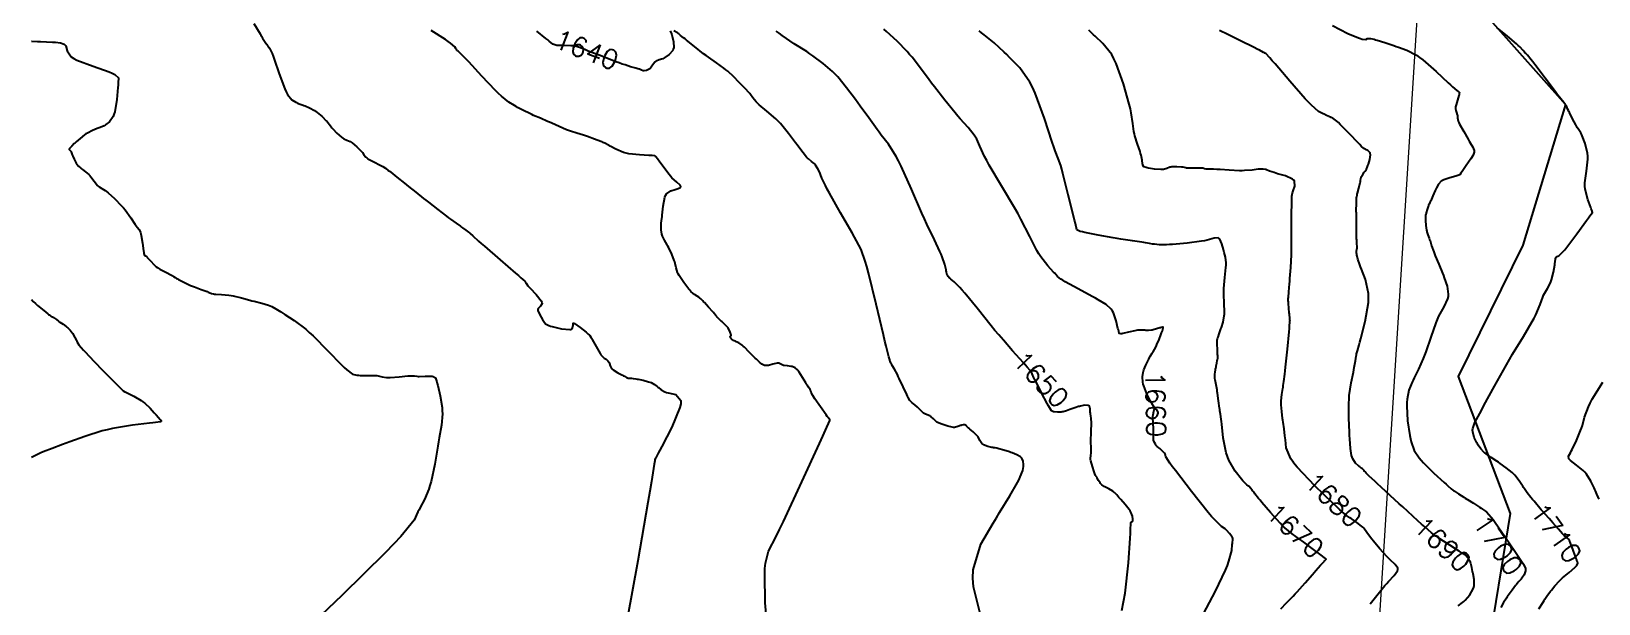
# Model space of a CAD drawing. Header units: metres. Extents: x 837477 to 838477, y 1189014 to 1191014.
# Drawn here: x 837476.5 to 837786.5, y 1189651.3 to 1189764.5 of the extents above; entities that cross this region are included whole.
import ezdxf

# ---------------------------------------------------------------- set-up
doc = ezdxf.new("R2010")
doc.units = ezdxf.units.M
doc.header["$LTSCALE"] = 0.3
doc.layers.add('COTAS 10', color=1, linetype='Continuous')
doc.layers.add('LINEA_DE_CEROS', color=61, linetype='Continuous')
doc.layers.add('Linea_Tendencia', color=51, linetype='Continuous', lineweight=20)
doc.styles.get("Standard").update_dxf_attribs({"font": 'simplex.shx'})

msp = doc.modelspace()

# ---------------------------------------------------------------- linework, layer by layer
at = {"layer": 'COTAS 10'}
for points, elevation in [([(837520.509, 1189766.038), (837521.752, 1189763.962), (837521.916, 1189763.691), (837522.015, 1189763.527), (837522.243, 1189763.153), (837522.773, 1189762.309), (837523.084, 1189761.859), (837523.174, 1189761.733), (837523.265, 1189761.607), (837523.61, 1189761.149), (837524.124, 1189760.09), (837524.323, 1189759.585), (837524.546, 1189758.989), (837525.556, 1189756.07), (837526.653, 1189753.141), (837526.93, 1189752.538), (837527.197, 1189752.026), (837528.066, 1189750.926), (837528.797, 1189750.487), (837528.977, 1189750.391), (837529.147, 1189750.305), (837529.678, 1189750.09), (837530.247, 1189749.889), (837530.44, 1189749.812), (837530.649, 1189749.727), (837531.533, 1189749.345), (837532.515, 1189748.812), (837532.786, 1189748.631), (837533.057, 1189748.436), (837534.03, 1189747.613), (837534.842, 1189746.814), (837535.01, 1189746.635), (837535.155, 1189746.473), (837535.473, 1189746.042), (837535.799, 1189745.596), (837535.948, 1189745.425), (837536.123, 1189745.234), (837536.967, 1189744.375), (837537.886, 1189743.557), (837538.107, 1189743.392), (837538.314, 1189743.254), (837538.943, 1189742.977), (837539.568, 1189742.715), (837539.772, 1189742.587), (837539.99, 1189742.434), (837540.891, 1189741.68), (837541.708, 1189740.874), (837541.873, 1189740.688), (837542.012, 1189740.518), (837542.29, 1189740.041), (837542.66, 1189739.602), (837542.856, 1189739.457), (837543.093, 1189739.302), (837544.284, 1189738.655), (837545.519, 1189738.033), (837545.783, 1189737.892), (837546.013, 1189737.766), (837546.561, 1189737.427), (837547.108, 1189737), (837547.338, 1189736.82), (837547.601, 1189736.612), (837548.835, 1189735.634), (837550.289, 1189734.477), (837550.692, 1189734.156), (837551.094, 1189733.835), (837552.548, 1189732.673), (837554.099, 1189731.445), (837554.563, 1189731.082), (837555.042, 1189730.709), (837556.895, 1189729.279), (837558.64, 1189727.95), (837559.05, 1189727.641), (837559.429, 1189727.356), (837560.533, 1189726.54), (837561.371, 1189725.937), (837561.582, 1189725.788), (837561.784, 1189725.645), (837562.435, 1189725.192), (837563.008, 1189724.771), (837563.16, 1189724.648), (837563.309, 1189724.522), (837563.824, 1189724.047), (837564.961, 1189723.019), (837565.502, 1189722.545), (837566.141, 1189721.988), (837569.265, 1189719.296), (837572.302, 1189716.685), (837572.886, 1189716.18), (837573.359, 1189715.77), (837574.137, 1189715.076), (837574.203, 1189714.966), (837574.226, 1189714.924), (837574.252, 1189714.877), (837574.364, 1189714.667), (837574.744, 1189714.179), (837574.939, 1189713.957), (837575.173, 1189713.697), (837576.341, 1189712.448), (837577.338, 1189711.185), (837577.464, 1189710.917), (837577.526, 1189710.684), (837577.207, 1189710.14), (837576.733, 1189709.684), (837576.697, 1189709.508), (837576.702, 1189709.31), (837577.065, 1189708.415), (837577.628, 1189707.517), (837577.76, 1189707.317), (837577.881, 1189707.138), (837578.231, 1189706.669), (837578.879, 1189706.318), (837579.188, 1189706.214), (837579.553, 1189706.106), (837581.341, 1189705.691), (837583.007, 1189705.521), (837583.296, 1189705.568), (837583.509, 1189705.655), (837583.656, 1189706.311), (837583.663, 1189706.816), (837583.788, 1189706.809), (837583.967, 1189706.739), (837585.06, 1189705.953), (837586.222, 1189704.984), (837586.446, 1189704.797), (837586.626, 1189704.646), (837586.923, 1189704.398), (837586.944, 1189704.38), (837586.958, 1189704.37), (837586.989, 1189704.35), (837587.197, 1189704.005), (837587.315, 1189703.794), (837587.46, 1189703.534), (837588.204, 1189702.181), (837589.004, 1189700.807), (837589.183, 1189700.534), (837589.345, 1189700.307), (837589.78, 1189699.878), (837590.091, 1189699.723), (837590.176, 1189699.669), (837590.259, 1189699.611), (837590.552, 1189699.363), (837590.791, 1189699.041), (837590.841, 1189698.937), (837590.883, 1189698.827), (837590.974, 1189698.373), (837591.233, 1189697.859), (837591.381, 1189697.711), (837591.563, 1189697.56), (837592.493, 1189696.994), (837593.452, 1189696.497), (837593.652, 1189696.391), (837593.823, 1189696.297), (837594.202, 1189696.073), (837594.408, 1189695.966), (837594.469, 1189695.947), (837594.532, 1189695.934), (837594.775, 1189695.923), (837595.052, 1189695.929), (837595.137, 1189695.926), (837595.226, 1189695.92), (837595.574, 1189695.881), (837596.102, 1189695.79), (837596.305, 1189695.751), (837596.531, 1189695.706), (837597.551, 1189695.496), (837598.605, 1189695.219), (837598.852, 1189695.133), (837599.081, 1189695.042), (837599.746, 1189694.676), (837600.277, 1189694.273), (837600.42, 1189694.159), (837600.562, 1189694.042), (837601.06, 1189693.611), (837601.809, 1189693.196), (837602.108, 1189693.091), (837602.446, 1189692.989), (837604.001, 1189692.657), (837604.98, 1189691.485), (837604.956, 1189690.854), (837604.803, 1189690.091), (837603.184, 1189686.227), (837601.205, 1189682.415), (837600.825, 1189681.684), (837600.517, 1189681.094), (837600.014, 1189680.134), (837599.989, 1189680.098), (837599.979, 1189680.084), (837599.968, 1189680.067), (837599.955, 1189680.06), (837599.95, 1189680.059), (837599.943, 1189680.058), (837599.913, 1189680.06), (837599.886, 1189680.054), (837599.882, 1189680.05), (837599.879, 1189680.043), (837599.878, 1189680.008), (837599.884, 1189679.972), (837599.885, 1189679.965), (837599.886, 1189679.959), (837599.887, 1189679.948), (837599.862, 1189679.784), (837599.847, 1189679.681), (837599.828, 1189679.554), (837599.731, 1189678.887), (837599.153, 1189675.461), (837598.832, 1189673.594), (837598.44, 1189671.329), (837596.441, 1189659.834), (837594.328, 1189648.281)], 1620), ([(837622.171, 1189645.582), (837621.679, 1189651.527), (837621.564, 1189657.123), (837621.614, 1189658.304), (837621.7, 1189659.326), (837622.308, 1189661.69), (837623.832, 1189664.602), (837624.496, 1189665.97), (837625.265, 1189667.582), (837628.916, 1189675.43), (837632.404, 1189683.028), (837633.07, 1189684.481), (837633.607, 1189685.653), (837634.464, 1189687.535), (837634.463, 1189687.583), (837634.458, 1189687.598), (837634.452, 1189687.614), (837634.416, 1189687.678), (837634.11, 1189688.11), (837633.935, 1189688.358), (837633.72, 1189688.662), (837632.616, 1189690.221), (837631.506, 1189691.835), (837631.287, 1189692.172), (837631.106, 1189692.462), (837630.774, 1189693.112), (837630.691, 1189693.411), (837630.667, 1189693.478), (837630.643, 1189693.539), (837630.552, 1189693.704), (837630.446, 1189693.846), (837630.412, 1189693.892), (837630.376, 1189693.941), (837630.23, 1189694.142), (837629.954, 1189694.568), (837629.836, 1189694.76), (837629.701, 1189694.982), (837629.062, 1189696.052), (837628.38, 1189697.123), (837628.217, 1189697.347), (837628.066, 1189697.54), (837627.611, 1189697.974), (837627.147, 1189698.168), (837626.989, 1189698.208), (837626.819, 1189698.243), (837626.098, 1189698.323), (837625.407, 1189698.408), (837625.255, 1189698.447), (837625.12, 1189698.492), (837624.775, 1189698.709), (837624.388, 1189698.86), (837624.226, 1189698.863), (837624.041, 1189698.85), (837623.175, 1189698.662), (837622.306, 1189698.443), (837622.118, 1189698.41), (837621.954, 1189698.388), (837621.553, 1189698.408), (837621.246, 1189698.57), (837621.141, 1189698.638), (837621.028, 1189698.716), (837620.547, 1189699.082), (837619.909, 1189699.65), (837619.696, 1189699.856), (837619.468, 1189700.083), (837618.514, 1189701.078), (837617.551, 1189702.045), (837617.317, 1189702.254), (837617.097, 1189702.437), (837616.419, 1189702.888), (837615.921, 1189703.122), (837615.815, 1189703.169), (837615.722, 1189703.209), (837615.497, 1189703.289), (837615.336, 1189703.363), (837615.283, 1189703.4), (837615.225, 1189703.443), (837614.988, 1189703.658), (837614.802, 1189703.897), (837614.777, 1189703.956), (837614.764, 1189704.011), (837614.814, 1189704.187), (837614.909, 1189704.318), (837614.925, 1189704.346), (837614.936, 1189704.37), (837614.939, 1189704.425), (837614.916, 1189704.456), (837614.912, 1189704.465), (837614.909, 1189704.474), (837614.903, 1189704.505), (837614.868, 1189704.63), (837614.847, 1189704.698), (837614.819, 1189704.78), (837614.677, 1189705.196), (837614.429, 1189705.698), (837614.335, 1189705.835), (837614.231, 1189705.971), (837613.765, 1189706.453), (837613.257, 1189706.911), (837613.127, 1189707.032), (837613.001, 1189707.15), (837612.582, 1189707.555), (837612.239, 1189707.909), (837612.161, 1189707.995), (837612.09, 1189708.076), (837611.894, 1189708.323), (837611.584, 1189708.703), (837611.442, 1189708.867), (837611.275, 1189709.057), (837610.467, 1189709.953), (837609.641, 1189710.848), (837609.463, 1189711.037), (837609.307, 1189711.2), (837608.925, 1189711.575), (837608.668, 1189711.787), (837608.59, 1189711.847), (837608.509, 1189711.908), (837608.192, 1189712.131), (837607.868, 1189712.346), (837607.783, 1189712.401), (837607.699, 1189712.454), (837607.413, 1189712.631), (837606.966, 1189713.065), (837606.782, 1189713.28), (837606.571, 1189713.536), (837605.588, 1189714.806), (837604.648, 1189716.19), (837604.463, 1189716.519), (837604.311, 1189716.825), (837604.037, 1189717.731), (837603.869, 1189718.606), (837603.785, 1189718.891), (837603.684, 1189719.196), (837603.181, 1189720.452), (837602.591, 1189721.709), (837602.434, 1189722.014), (837602.28, 1189722.301), (837601.75, 1189723.181), (837601.336, 1189723.961), (837601.256, 1189724.185), (837601.192, 1189724.411), (837601.082, 1189725.256), (837601.077, 1189725.982), (837601.077, 1189726.134), (837601.078, 1189726.265), (837601.09, 1189726.562), (837601.11, 1189726.721), (837601.117, 1189726.765), (837601.125, 1189726.809), (837601.158, 1189726.969), (837601.227, 1189727.517), (837601.258, 1189727.806), (837601.293, 1189728.154), (837601.464, 1189729.907), (837601.819, 1189731.678), (837601.971, 1189732.038), (837602.146, 1189732.341), (837602.971, 1189732.965), (837603.842, 1189733.204), (837604.047, 1189733.265), (837604.235, 1189733.324), (837604.783, 1189733.516), (837604.957, 1189733.797), (837604.911, 1189733.912), (837604.823, 1189734.043), (837604.162, 1189734.649), (837603.203, 1189735.526), (837602.926, 1189735.828), (837602.645, 1189736.155), (837601.59, 1189737.55), (837600.694, 1189738.828), (837600.513, 1189739.081), (837600.361, 1189739.292), (837600.056, 1189739.691), (837599.951, 1189739.791), (837599.926, 1189739.813), (837599.903, 1189739.832), (837599.833, 1189739.88), (837599.332, 1189739.925), (837599.037, 1189739.943), (837598.674, 1189739.963), (837596.8, 1189740.054), (837594.675, 1189740.29), (837594.155, 1189740.4), (837593.663, 1189740.531), (837592.133, 1189741.168), (837591.007, 1189741.81), (837590.771, 1189741.944), (837590.568, 1189742.059), (837590.106, 1189742.316), (837589.619, 1189742.532), (837589.399, 1189742.621), (837589.143, 1189742.722), (837587.912, 1189743.194), (837586.484, 1189743.706), (837586.103, 1189743.834), (837585.728, 1189743.955), (837584.428, 1189744.34), (837583.122, 1189744.753), (837582.744, 1189744.891), (837582.358, 1189745.04), (837580.907, 1189745.663), (837579.429, 1189746.333), (837579.027, 1189746.51), (837578.627, 1189746.685), (837577.209, 1189747.286), (837575.848, 1189747.874), (837575.484, 1189748.04), (837575.125, 1189748.208), (837573.877, 1189748.825), (837572.694, 1189749.457), (837572.376, 1189749.633), (837572.062, 1189749.811), (837570.965, 1189750.458), (837569.49, 1189751.65), (837568.939, 1189752.171), (837568.324, 1189752.775), (837565.588, 1189755.645), (837563.017, 1189758.425), (837562.506, 1189758.971), (837562.083, 1189759.421), (837561.284, 1189760.24), (837561.082, 1189760.407), (837561.035, 1189760.446), (837560.993, 1189760.481), (837560.875, 1189760.582), (837560.789, 1189760.661), (837560.746, 1189760.704), (837560.676, 1189760.782), (837560.578, 1189760.927), (837560.54, 1189760.992), (837560.496, 1189761.066), (837560.296, 1189761.424), (837559.431, 1189762.175), (837558.967, 1189762.498), (837558.407, 1189762.872), (837555.573, 1189764.636)], 1630), ([(837602.894, 1189764.604), (837603.105, 1189763.993), (837603.17, 1189763.769), (837603.238, 1189763.519), (837603.507, 1189762.418), (837603.558, 1189761.265), (837603.488, 1189760.984), (837603.381, 1189760.719), (837602.693, 1189759.899), (837601.825, 1189759.301), (837601.605, 1189759.175), (837601.393, 1189759.067), (837600.704, 1189758.822), (837600.115, 1189758.582), (837599.967, 1189758.477), (837599.826, 1189758.355), (837599.372, 1189757.776), (837598.942, 1189757.2), (837598.817, 1189757.079), (837598.688, 1189756.976), (837598.201, 1189756.745), (837597.737, 1189756.68), (837597.623, 1189756.681), (837597.515, 1189756.69), (837597.178, 1189756.795), (837596.933, 1189756.926), (837596.883, 1189756.952), (837596.84, 1189756.974), (837596.751, 1189757.017), (837596.465, 1189757.098), (837596.299, 1189757.144), (837596.094, 1189757.201), (837595.04, 1189757.49), (837593.973, 1189757.831), (837593.372, 1189758.022), (837592.781, 1189758.231), (837592.134, 1189758.467), (837589.329, 1189759.543), (837586.665, 1189760.593), (837586.107, 1189760.813), (837585.627, 1189761.001), (837584.54, 1189761.424), (837583.794, 1189761.593), (837583.528, 1189761.621), (837583.236, 1189761.642), (837581.969, 1189761.651), (837580.742, 1189761.673), (837580.476, 1189761.703), (837580.242, 1189761.743), (837579.663, 1189761.97), (837578.956, 1189762.541), (837578.642, 1189762.797), (837578.276, 1189763.096), (837576.525, 1189764.53)], 1640), ([(837664.669, 1189647.557), (837662.851, 1189654.671), (837662.729, 1189656.408), (837662.773, 1189658.044), (837664.308, 1189663.114), (837666.775, 1189667.263), (837667.405, 1189668.32), (837668.014, 1189669.337), (837670.022, 1189672.675), (837671.554, 1189675.313), (837671.861, 1189675.888), (837672.118, 1189676.395), (837672.625, 1189677.667), (837672.74, 1189678.459), (837672.751, 1189678.664), (837672.751, 1189678.862), (837672.676, 1189679.525), (837672.401, 1189680.094), (837672.277, 1189680.234), (837672.131, 1189680.365), (837671.431, 1189680.772), (837670.526, 1189681.126), (837670.251, 1189681.225), (837669.966, 1189681.323), (837668.848, 1189681.678), (837667.861, 1189681.963), (837667.659, 1189682.017), (837667.487, 1189682.06), (837667.12, 1189682.127), (837666.798, 1189682.17), (837666.655, 1189682.199), (837666.487, 1189682.234), (837665.685, 1189682.422), (837664.863, 1189682.748), (837664.683, 1189682.871), (837664.524, 1189683.007), (837664.123, 1189683.618), (837663.754, 1189684.305), (837663.616, 1189684.49), (837663.462, 1189684.672), (837662.773, 1189685.314), (837662.123, 1189685.836), (837661.993, 1189685.944), (837661.884, 1189686.036), (837661.67, 1189686.233), (837661.601, 1189686.319), (837661.584, 1189686.341), (837661.567, 1189686.362), (837661.513, 1189686.431), (837661.447, 1189686.496), (837661.423, 1189686.516), (837661.396, 1189686.536), (837661.277, 1189686.612), (837661.125, 1189686.672), (837661.076, 1189686.682), (837661.026, 1189686.689), (837660.822, 1189686.689), (837660.526, 1189686.624), (837660.417, 1189686.589), (837660.297, 1189686.548), (837659.766, 1189686.338), (837659.096, 1189686.195), (837658.888, 1189686.195), (837658.671, 1189686.213), (837657.804, 1189686.421), (837656.971, 1189686.709), (837656.775, 1189686.778), (837656.593, 1189686.841), (837656.061, 1189687.028), (837655.626, 1189687.249), (837655.504, 1189687.333), (837655.383, 1189687.428), (837654.943, 1189687.852), (837654.487, 1189688.272), (837654.356, 1189688.363), (837654.222, 1189688.442), (837653.72, 1189688.64), (837653.221, 1189688.841), (837653.089, 1189688.923), (837652.96, 1189689.017), (837652.519, 1189689.451), (837652.064, 1189689.944), (837651.927, 1189690.076), (837651.785, 1189690.205), (837651.23, 1189690.651), (837650.722, 1189691.047), (837650.61, 1189691.143), (837650.51, 1189691.234), (837650.251, 1189691.516), (837649.943, 1189692.078), (837649.813, 1189692.345), (837649.663, 1189692.661), (837648.957, 1189694.205), (837648.183, 1189695.876), (837647.99, 1189696.272), (837647.806, 1189696.639), (837647.218, 1189697.723), (837646.788, 1189698.447), (837646.703, 1189698.588), (837646.634, 1189698.701), (837646.511, 1189698.894), (837646.483, 1189698.932), (837646.474, 1189698.949), (837646.465, 1189698.969), (837646.426, 1189699.061), (837646.352, 1189699.297), (837646.32, 1189699.407), (837646.283, 1189699.536), (837646.108, 1189700.164), (837645.596, 1189702.217), (837645.347, 1189703.245), (837645.051, 1189704.472), (837643.593, 1189710.563), (837642.073, 1189716.709), (837641.738, 1189717.971), (837641.44, 1189719.042), (837640.672, 1189721.32), (837639.722, 1189723.067), (837639.309, 1189723.802), (837638.831, 1189724.647), (837636.563, 1189728.608), (837634.358, 1189732.501), (837633.92, 1189733.302), (837633.556, 1189733.984), (837632.863, 1189735.449), (837632.617, 1189736.153), (837632.535, 1189736.355), (837632.446, 1189736.56), (837632.075, 1189737.326), (837631.632, 1189738.027), (837631.498, 1189738.191), (837631.359, 1189738.342), (837630.816, 1189738.779), (837630.215, 1189739.249), (837630.04, 1189739.42), (837629.861, 1189739.61), (837629.181, 1189740.443), (837628.308, 1189741.614), (837628.007, 1189742.016), (837627.68, 1189742.451), (837626.286, 1189744.303), (837624.676, 1189746.241), (837624.214, 1189746.73), (837623.744, 1189747.199), (837621.987, 1189748.719), (837620.462, 1189749.962), (837620.138, 1189750.254), (837619.858, 1189750.525), (837619.201, 1189751.319), (837618.755, 1189751.984), (837618.607, 1189752.175), (837618.448, 1189752.368), (837617.788, 1189753.086), (837616.983, 1189753.9), (837616.734, 1189754.153), (837616.473, 1189754.419), (837615.436, 1189755.479), (837614.239, 1189756.597), (837613.878, 1189756.898), (837613.503, 1189757.195), (837612.041, 1189758.241), (837610.431, 1189759.356), (837609.963, 1189759.698), (837609.485, 1189760.054), (837607.677, 1189761.457), (837606.12, 1189762.708), (837605.799, 1189762.968), (837605.526, 1189763.189), (837604.941, 1189763.677), (837604.573, 1189763.964), (837604.437, 1189764.059), (837604.287, 1189764.161), (837603.621, 1189764.585)], 1640), ([(837692.223, 1189650.009), (837692.558, 1189651.714), (837692.849, 1189653.409), (837693.527, 1189659.439), (837693.835, 1189664.265), (837693.893, 1189665.202), (837693.939, 1189665.964), (837694.006, 1189667.272), (837694.036, 1189667.428), (837694.058, 1189667.465), (837694.086, 1189667.499), (837694.239, 1189667.599), (837694.365, 1189667.808), (837694.376, 1189667.911), (837694.377, 1189668.034), (837694.297, 1189668.643), (837693.985, 1189669.449), (837693.84, 1189669.696), (837693.67, 1189669.954), (837692.846, 1189670.971), (837691.988, 1189671.924), (837691.797, 1189672.141), (837691.626, 1189672.338), (837691.178, 1189672.878), (837690.744, 1189673.301), (837690.582, 1189673.424), (837690.403, 1189673.549), (837689.604, 1189674.02), (837688.835, 1189674.436), (837688.674, 1189674.526), (837688.536, 1189674.605), (837688.226, 1189674.8), (837688.033, 1189675.014), (837687.968, 1189675.104), (837687.899, 1189675.208), (837687.61, 1189675.699), (837687.344, 1189676.175), (837687.29, 1189676.269), (837687.244, 1189676.348), (837687.146, 1189676.499), (837687.097, 1189676.557), (837687.081, 1189676.577), (837687.063, 1189676.599), (837686.993, 1189676.69), (837686.85, 1189677.022), (837686.788, 1189677.196), (837686.715, 1189677.404), (837686.369, 1189678.451), (837686.067, 1189679.565), (837686.023, 1189679.816), (837685.995, 1189680.042), (837686.037, 1189680.649), (837686.144, 1189681.168), (837686.157, 1189681.338), (837686.164, 1189681.52), (837686.129, 1189682.271), (837686.077, 1189683.187), (837686.073, 1189683.473), (837686.073, 1189683.773), (837686.111, 1189684.971), (837686.163, 1189686.106), (837686.173, 1189686.365), (837686.179, 1189686.601), (837686.185, 1189687.256), (837686.159, 1189687.738), (837686.146, 1189687.864), (837686.131, 1189687.988), (837686.055, 1189688.411), (837685.982, 1189688.874), (837685.969, 1189689.023), (837685.958, 1189689.181), (837685.944, 1189689.829), (837685.777, 1189690.369), (837685.67, 1189690.461), (837685.536, 1189690.526), (837684.835, 1189690.552), (837684.012, 1189690.392), (837683.801, 1189690.34), (837683.598, 1189690.286), (837682.927, 1189690.066), (837682.296, 1189689.825), (837682.118, 1189689.759), (837681.939, 1189689.692), (837681.279, 1189689.451), (837680.596, 1189689.261), (837680.401, 1189689.228), (837680.204, 1189689.202), (837679.474, 1189689.177), (837678.837, 1189689.238), (837678.7, 1189689.266), (837678.579, 1189689.299), (837678.282, 1189689.461), (837677.868, 1189690.122), (837677.674, 1189690.471), (837677.445, 1189690.892), (837676.331, 1189693.008), (837675.227, 1189695.16), (837675.005, 1189695.603), (837674.818, 1189695.98), (837674.445, 1189696.789), (837674.33, 1189697.099), (837674.306, 1189697.161), (837674.286, 1189697.214), (837674.241, 1189697.317), (837674.206, 1189697.359), (837674.192, 1189697.372), (837674.175, 1189697.386), (837674.1, 1189697.443), (837673.504, 1189698.08), (837673.159, 1189698.459), (837672.736, 1189698.927), (837670.559, 1189701.351), (837668.781, 1189703.397), (837667.854, 1189704.461), (837667.097, 1189705.362), (837666.337, 1189706.28), (837663.566, 1189709.737), (837661.172, 1189712.713), (837660.65, 1189713.328), (837660.19, 1189713.851), (837659.036, 1189714.987), (837658.398, 1189715.476), (837658.262, 1189715.593), (837658.145, 1189715.701), (837657.87, 1189716.023), (837657.735, 1189716.269), (837657.705, 1189716.329), (837657.679, 1189716.385), (837657.615, 1189716.559), (837657.522, 1189716.928), (837657.479, 1189717.109), (837657.427, 1189717.322), (837657.175, 1189718.375), (837656.676, 1189719.9), (837656.468, 1189720.411), (837656.231, 1189720.962), (837655.123, 1189723.27), (837653.637, 1189726.362), (837653.161, 1189727.406), (837652.657, 1189728.531), (837650.603, 1189733.27), (837648.54, 1189737.839), (837648.031, 1189738.856), (837647.549, 1189739.766), (837646.028, 1189742.155), (837644.616, 1189743.978), (837644.201, 1189744.531), (837643.776, 1189745.105), (837642.155, 1189747.349), (837640.456, 1189749.716), (837639.982, 1189750.367), (837639.506, 1189751.016), (837637.772, 1189753.343), (837635.999, 1189755.488), (837635.499, 1189756.022), (837634.994, 1189756.53), (837633.135, 1189758.149), (837631.108, 1189759.627), (837630.497, 1189760.047), (837629.865, 1189760.471), (837627.402, 1189762.039), (837624.996, 1189763.641), (837624.4, 1189764.087), (837623.833, 1189764.533)], 1650), ([(837708.338, 1189649.302), (837710.7, 1189653.793), (837712.682, 1189657.983), (837713.07, 1189658.906), (837713.388, 1189659.726), (837713.953, 1189661.831), (837714.048, 1189663.018), (837714.069, 1189663.259), (837714.088, 1189663.462), (837714.137, 1189663.881), (837714.165, 1189664.037), (837714.17, 1189664.075), (837714.174, 1189664.11), (837714.182, 1189664.219), (837714.08, 1189664.425), (837714.016, 1189664.523), (837713.936, 1189664.638), (837713.518, 1189665.198), (837712.957, 1189665.818), (837712.787, 1189665.971), (837712.611, 1189666.115), (837711.922, 1189666.567), (837710.565, 1189667.878), (837709.966, 1189668.564), (837709.272, 1189669.389), (837705.961, 1189673.538), (837702.786, 1189677.663), (837702.178, 1189678.475), (837701.687, 1189679.143), (837700.892, 1189680.362), (837700.859, 1189680.618), (837700.848, 1189680.678), (837700.837, 1189680.734), (837700.792, 1189680.9), (837700.66, 1189681.094), (837700.593, 1189681.167), (837700.514, 1189681.248), (837700.121, 1189681.615), (837699.69, 1189681.996), (837699.491, 1189682.172), (837699.203, 1189682.427), (837699.069, 1189682.571), (837698.968, 1189682.678), (837698.906, 1189682.76), (837698.845, 1189682.848), (837698.632, 1189683.212), (837698.481, 1189683.667), (837698.458, 1189683.813), (837698.443, 1189683.967), (837698.459, 1189684.593), (837698.492, 1189685.384), (837698.489, 1189685.642), (837698.48, 1189685.917), (837698.402, 1189687.05), (837698.353, 1189688.165), (837698.363, 1189688.428), (837698.383, 1189688.671), (837698.537, 1189689.385), (837698.662, 1189689.895), (837698.663, 1189690.01), (837698.649, 1189690.114), (837698.478, 1189690.393), (837698.109, 1189690.89), (837697.97, 1189691.132), (837697.817, 1189691.418), (837697.131, 1189692.826), (837696.52, 1189694.372), (837696.413, 1189694.745), (837696.333, 1189695.095), (837696.269, 1189696.16), (837696.438, 1189697.068), (837696.504, 1189697.319), (837696.579, 1189697.57), (837696.92, 1189698.474), (837697.309, 1189699.308), (837697.415, 1189699.515), (837697.519, 1189699.712), (837697.887, 1189700.334), (837698.226, 1189700.863), (837698.313, 1189701.001), (837698.396, 1189701.135), (837698.659, 1189701.567), (837698.671, 1189701.587), (837698.961, 1189702.146), (837699.054, 1189702.348), (837699.152, 1189702.57), (837699.554, 1189703.539), (837699.921, 1189704.479), (837699.999, 1189704.682), (837700.066, 1189704.86), (837700.218, 1189705.296), (837700.287, 1189705.525), (837700.301, 1189705.572), (837700.312, 1189705.612), (837700.334, 1189705.697), (837700.349, 1189705.754), (837700.355, 1189705.776), (837700.364, 1189705.801), (837700.403, 1189705.914), (837700.405, 1189706.009), (837700.39, 1189706.022), (837700.369, 1189706.031), (837700.233, 1189706.014), (837699.946, 1189705.927), (837699.828, 1189705.89), (837699.694, 1189705.849), (837699.072, 1189705.653), (837698.382, 1189705.468), (837698.205, 1189705.433), (837698.034, 1189705.405), (837697.469, 1189705.361), (837696.93, 1189705.371), (837696.777, 1189705.376), (837696.621, 1189705.382), (837696.043, 1189705.414), (837695.299, 1189705.375), (837695.038, 1189705.336), (837694.754, 1189705.285), (837693.532, 1189705), (837692.414, 1189704.739), (837692.196, 1189704.703), (837692.017, 1189704.682), (837691.701, 1189704.737), (837691.573, 1189705.216), (837691.512, 1189705.462), (837691.44, 1189705.757), (837691.091, 1189707.234), (837690.528, 1189708.826), (837690.322, 1189709.193), (837690.094, 1189709.529), (837689.087, 1189710.478), (837687.542, 1189711.405), (837686.976, 1189711.727), (837686.348, 1189712.078), (837683.58, 1189713.582), (837681.023, 1189714.978), (837680.529, 1189715.261), (837680.127, 1189715.499), (837679.449, 1189715.987), (837679.119, 1189716.432), (837678.938, 1189716.644), (837678.716, 1189716.894), (837677.59, 1189718.118), (837676.196, 1189719.906), (837675.805, 1189720.512), (837675.414, 1189721.166), (837673.984, 1189723.929), (837672.253, 1189727.334), (837671.672, 1189728.393), (837671.046, 1189729.502), (837668.417, 1189733.929), (837665.983, 1189738.025), (837665.481, 1189738.927), (837665.052, 1189739.727), (837664.123, 1189741.778), (837663.493, 1189743.187), (837663.253, 1189743.583), (837662.984, 1189743.982), (837661.778, 1189745.444), (837660.227, 1189747.174), (837659.742, 1189747.741), (837659.232, 1189748.348), (837657.19, 1189750.857), (837655.115, 1189753.507), (837654.585, 1189754.202), (837654.074, 1189754.88), (837652.388, 1189757.19), (837650.727, 1189759.351), (837650.231, 1189759.934), (837649.72, 1189760.512), (837647.745, 1189762.547), (837645.685, 1189764.427), (837645.121, 1189764.906)], 1660), ([(837723.623, 1189650.341), (837724.762, 1189651.495), (837726.065, 1189652.835), (837726.456, 1189653.253), (837726.861, 1189653.691), (837728.436, 1189655.443), (837729.92, 1189657.124), (837730.267, 1189657.517), (837730.587, 1189657.878), (837731.514, 1189658.922), (837732.129, 1189659.607), (837732.252, 1189659.743), (837732.355, 1189659.855), (837732.558, 1189660.062), (837732.598, 1189660.115), (837732.6, 1189660.13), (837732.597, 1189660.144), (837732.549, 1189660.195), (837732.466, 1189660.255), (837732.441, 1189660.276), (837732.415, 1189660.298), (837732.313, 1189660.392), (837731.873, 1189660.739), (837731.635, 1189660.92), (837731.345, 1189661.137), (837729.877, 1189662.232), (837728.174, 1189663.486), (837727.736, 1189663.804), (837727.313, 1189664.11), (837725.907, 1189665.111), (837724.454, 1189666.318), (837724.001, 1189666.754), (837723.526, 1189667.234), (837721.628, 1189669.335), (837719.91, 1189671.355), (837719.549, 1189671.784), (837719.237, 1189672.157), (837718.524, 1189673.032), (837718.428, 1189673.157), (837718.152, 1189673.515), (837718.056, 1189673.64), (837717.962, 1189673.762), (837717.646, 1189674.171), (837717.351, 1189674.512), (837717.271, 1189674.59), (837717.191, 1189674.661), (837716.909, 1189674.859), (837716.389, 1189675.361), (837716.16, 1189675.623), (837715.894, 1189675.939), (837714.627, 1189677.527), (837713.348, 1189679.718), (837713.075, 1189680.414), (837712.837, 1189681.149), (837712.271, 1189684.129), (837711.982, 1189686.808), (837711.919, 1189687.354), (837711.863, 1189687.815), (837711.722, 1189688.773), (837711.606, 1189689.428), (837711.565, 1189689.699), (837711.521, 1189690.008), (837711.332, 1189691.446), (837711.132, 1189692.953), (837711.081, 1189693.306), (837711.032, 1189693.631), (837710.87, 1189694.571), (837710.741, 1189695.237), (837710.712, 1189695.388), (837710.687, 1189695.525), (837710.623, 1189695.903), (837710.59, 1189696.149), (837710.584, 1189696.203), (837710.581, 1189696.251), (837710.58, 1189696.375), (837710.601, 1189696.54), (837710.61, 1189696.614), (837710.622, 1189696.7), (837710.675, 1189697.112), (837710.731, 1189697.535), (837710.744, 1189697.628), (837710.755, 1189697.71), (837710.785, 1189697.921), (837710.827, 1189698.155), (837710.846, 1189698.252), (837710.868, 1189698.363), (837710.973, 1189698.88), (837711.078, 1189699.402), (837711.1, 1189699.516), (837711.119, 1189699.617), (837711.162, 1189699.872), (837711.165, 1189700.24), (837711.159, 1189700.413), (837711.15, 1189700.617), (837711.093, 1189701.609), (837711.041, 1189702.616), (837711.035, 1189702.829), (837711.033, 1189703.014), (837711.057, 1189703.444), (837711.147, 1189703.779), (837711.187, 1189703.904), (837711.233, 1189704.043), (837711.452, 1189704.661), (837711.727, 1189705.447), (837711.809, 1189705.693), (837711.893, 1189705.95), (837712.217, 1189706.977), (837712.457, 1189708.212), (837712.489, 1189708.6), (837712.505, 1189709.008), (837712.437, 1189710.65), (837712.36, 1189712.52), (837712.371, 1189713.072), (837712.396, 1189713.64), (837712.602, 1189715.815), (837712.795, 1189717.813), (837712.813, 1189718.269), (837712.815, 1189718.684), (837712.69, 1189719.828), (837712.448, 1189720.767), (837712.375, 1189721.051), (837712.3, 1189721.346), (837712.01, 1189722.497), (837711.587, 1189723.403), (837711.429, 1189723.543), (837711.252, 1189723.635), (837710.465, 1189723.565), (837709.093, 1189723.187), (837708.547, 1189723.084), (837707.93, 1189722.982), (837705.104, 1189722.62), (837702.252, 1189722.352), (837701.619, 1189722.31), (837701.054, 1189722.281), (837699.578, 1189722.291), (837698.655, 1189722.388), (837698.439, 1189722.413), (837698.239, 1189722.438), (837697.659, 1189722.525), (837696.862, 1189722.655), (837696.527, 1189722.709), (837696.141, 1189722.769), (837694.333, 1189723.05), (837691.986, 1189723.425), (837691.261, 1189723.546), (837690.504, 1189723.674), (837687.498, 1189724.196), (837684.898, 1189724.707), (837684.396, 1189724.828), (837683.99, 1189724.94), (837683.31, 1189725.272), (837683.013, 1189726.496), (837682.847, 1189727.171), (837682.645, 1189727.992), (837681.616, 1189732.172), (837680.538, 1189736.395), (837680.306, 1189737.244), (837680.103, 1189737.954), (837679.608, 1189739.361), (837679.004, 1189740.88), (837678.732, 1189741.661), (837678.415, 1189742.597), (837676.889, 1189747.281), (837675.031, 1189752.284), (837674.504, 1189753.422), (837673.972, 1189754.452), (837672.003, 1189757.281), (837670.004, 1189759.33), (837669.452, 1189759.869), (837668.901, 1189760.395), (837666.916, 1189762.194), (837664.987, 1189763.799), (837664.471, 1189764.204), (837663.963, 1189764.592)], 1670), ([(837741.304, 1189651.28), (837741.601, 1189651.666), (837742.874, 1189653.294), (837744.233, 1189654.949), (837744.585, 1189655.352), (837744.926, 1189655.731), (837746.067, 1189656.9), (837746.751, 1189657.852), (837746.804, 1189658.094), (837746.798, 1189658.327), (837746.282, 1189659.093), (837745.269, 1189659.994), (837744.949, 1189660.312), (837744.612, 1189660.66), (837743.253, 1189662.167), (837741.964, 1189663.703), (837741.672, 1189664.069), (837741.408, 1189664.411), (837740.687, 1189665.431), (837740.055, 1189666.255), (837739.847, 1189666.471), (837739.624, 1189666.682), (837738.7, 1189667.404), (837737.766, 1189668.033), (837737.537, 1189668.186), (837737.321, 1189668.33), (837736.648, 1189668.774), (837735.326, 1189669.906), (837734.701, 1189670.484), (837733.963, 1189671.176), (837730.365, 1189674.632), (837726.858, 1189678.338), (837726.179, 1189679.188), (837726.162, 1189679.214), (837725.626, 1189679.962), (837724.681, 1189682.121), (837724.546, 1189683.711), (837724.503, 1189684.126), (837724.458, 1189684.53), (837724.278, 1189685.898), (837724.089, 1189687.211), (837724.038, 1189687.581), (837723.989, 1189687.952), (837723.816, 1189689.316), (837723.721, 1189690.675), (837723.72, 1189691.044), (837723.73, 1189691.411), (837723.857, 1189692.708), (837724.041, 1189693.88), (837724.086, 1189694.168), (837724.13, 1189694.439), (837724.268, 1189695.284), (837724.448, 1189696.709), (837724.517, 1189697.346), (837724.595, 1189698.087), (837724.949, 1189701.641), (837725.277, 1189705.05), (837725.338, 1189705.702), (837725.387, 1189706.226), (837725.459, 1189707.061), (837725.452, 1189707.072), (837725.451, 1189707.076), (837725.451, 1189707.081), (837725.453, 1189707.102), (837725.457, 1189707.138), (837725.459, 1189707.151), (837725.46, 1189707.166), (837725.464, 1189707.233), (837725.457, 1189707.377), (837725.451, 1189707.44), (837725.444, 1189707.513), (837725.405, 1189707.861), (837725.351, 1189708.408), (837725.334, 1189708.606), (837725.317, 1189708.824), (837725.249, 1189709.78), (837725.184, 1189710.663), (837725.169, 1189710.834), (837725.155, 1189710.974), (837725.116, 1189711.216), (837725.114, 1189711.51), (837725.124, 1189711.682), (837725.138, 1189711.894), (837725.226, 1189712.99), (837725.356, 1189714.551), (837725.397, 1189715.056), (837725.44, 1189715.594), (837725.61, 1189717.801), (837725.749, 1189720.287), (837725.772, 1189721.001), (837725.787, 1189721.727), (837725.786, 1189724.438), (837725.754, 1189726.762), (837725.751, 1189727.244), (837725.749, 1189727.655), (837725.76, 1189728.553), (837725.783, 1189729.131), (837725.788, 1189729.34), (837725.792, 1189729.57), (837725.805, 1189730.579), (837725.821, 1189731.531), (837725.828, 1189731.726), (837725.836, 1189731.89), (837725.873, 1189732.236), (837725.985, 1189732.575), (837726.04, 1189732.734), (837726.105, 1189732.923), (837726.426, 1189733.842), (837726.382, 1189734.829), (837726.216, 1189735.06), (837725.985, 1189735.272), (837724.595, 1189735.885), (837723, 1189736.336), (837722.638, 1189736.445), (837722.312, 1189736.549), (837721.422, 1189736.868), (837720.828, 1189737.098), (837720.687, 1189737.144), (837720.557, 1189737.184), (837720.173, 1189737.265), (837719.648, 1189737.254), (837719.429, 1189737.235), (837719.178, 1189737.21), (837718.004, 1189737.063), (837716.467, 1189736.939), (837715.986, 1189736.928), (837715.482, 1189736.927), (837713.461, 1189737.01), (837711.659, 1189737.135), (837711.292, 1189737.161), (837710.982, 1189737.183), (837710.341, 1189737.232), (837710.05, 1189737.247), (837709.867, 1189737.247), (837709.498, 1189737.232), (837709.115, 1189737.232), (837709.012, 1189737.241), (837708.911, 1189737.253), (837708.557, 1189737.33), (837708.205, 1189737.411), (837708.105, 1189737.425), (837708.004, 1189737.436), (837707.627, 1189737.45), (837707.134, 1189737.442), (837706.96, 1189737.44), (837706.769, 1189737.438), (837705.942, 1189737.433), (837705.169, 1189737.446), (837705.013, 1189737.456), (837704.881, 1189737.468), (837704.613, 1189737.536), (837704.315, 1189737.613), (837704.164, 1189737.632), (837703.983, 1189737.65), (837703.086, 1189737.705), (837702.119, 1189737.685), (837701.894, 1189737.657), (837701.689, 1189737.618), (837701.102, 1189737.393), (837700.446, 1189737.195), (837700.197, 1189737.173), (837699.918, 1189737.166), (837698.667, 1189737.259), (837697.467, 1189737.441), (837697.22, 1189737.489), (837697.01, 1189737.537), (837696.562, 1189737.701), (837696.38, 1189737.996), (837696.339, 1189738.126), (837696.301, 1189738.277), (837696.195, 1189738.996), (837696.009, 1189740.004), (837695.921, 1189740.337), (837695.817, 1189740.694), (837695.307, 1189742.177), (837694.796, 1189743.795), (837694.69, 1189744.237), (837694.601, 1189744.676), (837694.407, 1189746.238), (837694.064, 1189748.384), (837693.881, 1189749.19), (837693.66, 1189750.089), (837692.539, 1189754.105), (837691.081, 1189758.141), (837690.646, 1189759.053), (837690.198, 1189759.877), (837688.467, 1189762.109), (837686.932, 1189763.509), (837686.607, 1189763.808), (837686.325, 1189764.068), (837685.669, 1189764.687)], 1680), ([(837758.741, 1189650.919), (837759.604, 1189651.555), (837759.849, 1189651.778), (837760.096, 1189652.022), (837761.012, 1189653.073), (837761.714, 1189654.262), (837761.827, 1189654.593), (837761.905, 1189654.924), (837761.889, 1189656.126), (837761.666, 1189657.219), (837761.612, 1189657.482), (837761.562, 1189657.728), (837761.411, 1189658.47), (837761.294, 1189659.014), (837761.266, 1189659.134), (837761.239, 1189659.241), (837761.156, 1189659.516), (837761.048, 1189659.742), (837761.006, 1189659.818), (837760.959, 1189659.9), (837760.741, 1189660.243), (837760.528, 1189660.556), (837760.483, 1189660.619), (837760.443, 1189660.671), (837760.351, 1189660.776), (837760.287, 1189660.82), (837760.265, 1189660.834), (837760.242, 1189660.85), (837760.142, 1189660.913), (837759.605, 1189661.26), (837759.305, 1189661.453), (837758.94, 1189661.689), (837757.078, 1189662.894), (837755.126, 1189664.171), (837754.705, 1189664.453), (837754.335, 1189664.703), (837753.428, 1189665.349), (837752.108, 1189666.499), (837751.477, 1189667.068), (837750.732, 1189667.745), (837747.755, 1189670.48), (837747.082, 1189671.096), (837743.495, 1189674.399), (837742.789, 1189675.045), (837742.207, 1189675.576), (837741.145, 1189676.528), (837740.898, 1189676.739), (837740.831, 1189676.803), (837740.763, 1189676.869), (837740.524, 1189677.128), (837740.316, 1189677.375), (837740.269, 1189677.434), (837740.227, 1189677.489), (837740.111, 1189677.653), (837740.009, 1189677.786), (837739.975, 1189677.821), (837739.939, 1189677.855), (837739.791, 1189677.971), (837739.64, 1189678.072), (837739.603, 1189678.097), (837739.568, 1189678.12), (837739.46, 1189678.192), (837739.247, 1189678.374), (837739.146, 1189678.467), (837739.028, 1189678.579), (837738.448, 1189679.135), (837737.864, 1189679.992), (837737.743, 1189680.293), (837737.639, 1189680.621), (837737.409, 1189682.037), (837737.291, 1189683.927), (837737.258, 1189684.555), (837737.224, 1189685.228), (837737.099, 1189688.035), (837737.093, 1189690.992), (837737.134, 1189691.758), (837737.194, 1189692.502), (837737.563, 1189695.003), (837737.989, 1189697.103), (837738.084, 1189697.594), (837738.169, 1189698.046), (837738.392, 1189699.353), (837738.552, 1189700.292), (837738.596, 1189700.512), (837738.641, 1189700.714), (837738.803, 1189701.3), (837739.137, 1189702.48), (837739.29, 1189703.057), (837739.469, 1189703.742), (837740.335, 1189707.121), (837740.977, 1189710.877), (837741.014, 1189711.8), (837740.991, 1189712.673), (837740.401, 1189715.401), (837739.571, 1189717.475), (837739.396, 1189717.934), (837739.244, 1189718.344), (837738.896, 1189719.409), (837738.737, 1189720.056), (837738.705, 1189720.202), (837738.679, 1189720.333), (837738.629, 1189720.687), (837738.628, 1189720.948), (837738.633, 1189721.021), (837738.64, 1189721.095), (837738.683, 1189721.364), (837738.72, 1189721.696), (837738.723, 1189721.81), (837738.723, 1189721.933), (837738.695, 1189722.456), (837738.657, 1189723.09), (837738.65, 1189723.283), (837738.645, 1189723.484), (837738.641, 1189724.27), (837738.64, 1189725.226), (837738.637, 1189725.534), (837738.633, 1189725.861), (837738.607, 1189727.196), (837738.583, 1189728.555), (837738.58, 1189728.897), (837738.578, 1189729.224), (837738.584, 1189730.282), (837738.602, 1189731.077), (837738.608, 1189731.238), (837738.615, 1189731.374), (837738.643, 1189731.653), (837738.668, 1189731.749), (837738.672, 1189731.769), (837738.675, 1189731.787), (837738.677, 1189731.828), (837738.736, 1189732.1), (837738.776, 1189732.264), (837738.825, 1189732.465), (837739.084, 1189733.509), (837739.34, 1189734.585), (837739.387, 1189734.806), (837739.423, 1189734.995), (837739.469, 1189735.399), (837739.514, 1189735.636), (837739.551, 1189735.719), (837739.598, 1189735.809), (837739.854, 1189736.196), (837740.161, 1189736.624), (837740.239, 1189736.74), (837740.315, 1189736.854), (837740.565, 1189737.256), (837740.81, 1189737.788), (837740.883, 1189737.984), (837740.958, 1189738.201), (837741.245, 1189739.161), (837741.374, 1189740.098), (837741.348, 1189740.301), (837741.296, 1189740.479), (837740.887, 1189740.918), (837740.404, 1189741.149), (837740.305, 1189741.197), (837740.222, 1189741.237), (837740.047, 1189741.324), (837739.566, 1189741.796), (837739.289, 1189742.078), (837738.95, 1189742.427), (837737.206, 1189744.236), (837735.4, 1189746.067), (837735.021, 1189746.429), (837734.695, 1189746.729), (837733.956, 1189747.289), (837733.615, 1189747.423), (837733.539, 1189747.455), (837733.473, 1189747.483), (837733.302, 1189747.563), (837733.134, 1189747.647), (837733.07, 1189747.677), (837732.997, 1189747.71), (837732.67, 1189747.855), (837732.199, 1189748.079), (837732.036, 1189748.162), (837731.858, 1189748.254), (837731.099, 1189748.662), (837729.712, 1189749.861), (837729.139, 1189750.452), (837728.483, 1189751.155), (837725.433, 1189754.629), (837722.519, 1189758.026), (837721.949, 1189758.68), (837721.482, 1189759.21), (837720.653, 1189760.09), (837720.491, 1189760.169), (837720.445, 1189760.194), (837720.399, 1189760.22), (837720.226, 1189760.326), (837719.399, 1189760.754), (837718.94, 1189760.983), (837718.382, 1189761.26), (837715.536, 1189762.662), (837712.634, 1189764.087), (837712.04, 1189764.379), (837711.538, 1189764.626)], 1690), ([(837733.847, 1189765.631), (837736.909, 1189764.055), (837738.978, 1189763.2), (837739.399, 1189763.054), (837739.753, 1189762.948), (837740.485, 1189762.893), (837740.81, 1189763.045), (837740.909, 1189763.069), (837741.012, 1189763.084), (837741.414, 1189763.075), (837742.105, 1189762.91), (837742.389, 1189762.829), (837742.714, 1189762.731), (837744.222, 1189762.248), (837745.971, 1189761.662), (837746.447, 1189761.5), (837746.92, 1189761.337), (837748.6, 1189760.75), (837750.492, 1189759.748), (837751.099, 1189759.324), (837751.741, 1189758.836), (837754.359, 1189756.546), (837756.72, 1189754.326), (837757.2, 1189753.884), (837757.606, 1189753.516), (837758.444, 1189752.806), (837758.734, 1189752.609), (837758.794, 1189752.563), (837758.846, 1189752.522), (837758.958, 1189752.406), (837758.933, 1189752.113), (837758.897, 1189751.961), (837758.85, 1189751.778), (837758.577, 1189750.859), (837758.299, 1189749.928), (837758.248, 1189749.737), (837758.209, 1189749.576), (837758.164, 1189749.235), (837758.223, 1189749.02), (837758.249, 1189748.938), (837758.279, 1189748.845), (837758.424, 1189748.427), (837758.553, 1189747.969), (837758.574, 1189747.851), (837758.587, 1189747.737), (837758.579, 1189747.355), (837758.737, 1189746.728), (837758.856, 1189746.458), (837759.006, 1189746.147), (837759.818, 1189744.675), (837760.719, 1189743.141), (837760.926, 1189742.791), (837761.114, 1189742.472), (837761.64, 1189741.588), (837761.895, 1189740.933), (837761.912, 1189740.759), (837761.907, 1189740.587), (837761.696, 1189739.993), (837761.245, 1189739.3), (837761.089, 1189739.066), (837760.919, 1189738.814), (837760.19, 1189737.755), (837759.513, 1189736.789), (837759.26, 1189736.437), (837759.023, 1189736.13), (837758.669, 1189735.98), (837758.479, 1189735.92), (837758.25, 1189735.851), (837757.09, 1189735.533), (837755.88, 1189735.111), (837755.618, 1189734.977), (837755.388, 1189734.835), (837754.822, 1189734.261), (837754.435, 1189733.527), (837754.318, 1189733.284), (837754.197, 1189733.025), (837753.722, 1189731.949), (837753.302, 1189730.978), (837753.215, 1189730.787), (837753.14, 1189730.628), (837752.977, 1189730.331), (837752.868, 1189730.116), (837752.828, 1189730.009), (837752.784, 1189729.881), (837752.589, 1189729.245), (837752.405, 1189728.606), (837752.368, 1189728.476), (837752.336, 1189728.366), (837752.27, 1189728.135), (837752.248, 1189728.046), (837752.243, 1189728.025), (837752.24, 1189728.006), (837752.234, 1189727.949), (837752.234, 1189727.875), (837752.235, 1189727.845), (837752.235, 1189727.811), (837752.238, 1189727.652), (837752.247, 1189727.411), (837752.251, 1189727.324), (837752.256, 1189727.229), (837752.279, 1189726.816), (837752.312, 1189726.349), (837752.322, 1189726.221), (837752.333, 1189726.093), (837752.378, 1189725.633), (837752.464, 1189725.146), (837752.501, 1189725.001), (837752.544, 1189724.852), (837752.743, 1189724.275), (837752.999, 1189723.574), (837753.076, 1189723.346), (837753.157, 1189723.104), (837753.474, 1189722.106), (837753.896, 1189720.876), (837754.042, 1189720.487), (837754.202, 1189720.077), (837754.887, 1189718.424), (837755.61, 1189716.672), (837755.793, 1189716.2), (837755.97, 1189715.734), (837756.546, 1189714.099), (837756.767, 1189712.505), (837756.719, 1189712.066), (837756.624, 1189711.627), (837755.887, 1189710.046), (837754.853, 1189708.163), (837754.571, 1189707.532), (837754.29, 1189706.855), (837753.29, 1189704.017), (837752.315, 1189701.137), (837752.05, 1189700.433), (837751.787, 1189699.771), (837750.855, 1189697.716), (837750.009, 1189695.993), (837749.8, 1189695.538), (837749.602, 1189695.094), (837748.981, 1189693.572), (837748.608, 1189691.751), (837748.567, 1189691.119), (837748.554, 1189690.431), (837748.731, 1189687.481), (837749.141, 1189684.568), (837749.274, 1189683.902), (837749.416, 1189683.298), (837750, 1189681.626), (837750.991, 1189680.162), (837751.389, 1189679.69), (837751.841, 1189679.188), (837753.923, 1189677.134), (837755.925, 1189675.294), (837756.327, 1189674.928), (837756.663, 1189674.623), (837757.326, 1189674.039), (837757.695, 1189673.776), (837757.845, 1189673.674), (837758.017, 1189673.559), (837758.811, 1189673.04), (837759.826, 1189672.387), (837760.137, 1189672.189), (837760.461, 1189671.983), (837760.537, 1189671.935), (837761.737, 1189671.175), (837762.957, 1189670.396), (837763.245, 1189670.208), (837763.513, 1189670.031), (837764.299, 1189669.494), (837765.256, 1189668.466), (837765.632, 1189667.981), (837766.054, 1189667.408), (837767.979, 1189664.612), (837769.898, 1189661.729), (837770.318, 1189661.1), (837770.689, 1189660.546), (837771.626, 1189659.156), (837772.025, 1189658.275), (837772.058, 1189658.041), (837772.056, 1189657.81), (837771.765, 1189657.013), (837771.298, 1189656.348), (837771.185, 1189656.2), (837771.079, 1189656.069), (837770.752, 1189655.727), (837770.37, 1189655.318), (837770.229, 1189655.144), (837770.072, 1189654.943), (837769.378, 1189653.999), (837768.634, 1189652.943), (837768.446, 1189652.671), (837768.266, 1189652.408), (837767.679, 1189651.536), (837767.192, 1189650.588)], 1700), ([(837774.672, 1189650.286), (837775.51, 1189651.651), (837775.704, 1189651.959), (837775.882, 1189652.238), (837776.39, 1189652.991), (837776.86, 1189653.619), (837777.015, 1189653.819), (837777.18, 1189654.03), (837777.865, 1189654.885), (837778.754, 1189655.853), (837779.047, 1189656.135), (837779.361, 1189656.423), (837780.667, 1189657.516), (837781.807, 1189658.488), (837782.016, 1189658.701), (837782.179, 1189658.888), (837782.386, 1189659.359), (837782.304, 1189659.627), (837782.285, 1189659.687), (837782.268, 1189659.74), (837782.222, 1189659.881), (837782.193, 1189659.963), (837782.187, 1189659.98), (837782.181, 1189659.994), (837782.169, 1189660.025), (837782.066, 1189660.295), (837782.005, 1189660.461), (837781.928, 1189660.666), (837781.531, 1189661.734), (837781.107, 1189662.857), (837781.014, 1189663.097), (837780.931, 1189663.306), (837780.718, 1189663.802), (837780.543, 1189664.078), (837780.483, 1189664.148), (837780.419, 1189664.215), (837780.146, 1189664.433), (837779.715, 1189664.807), (837779.55, 1189664.972), (837779.366, 1189665.163), (837778.537, 1189666.077), (837777.439, 1189667.324), (837777.085, 1189667.727), (837776.709, 1189668.153), (837775.17, 1189669.9), (837773.721, 1189671.576), (837773.402, 1189671.958), (837773.119, 1189672.304), (837772.391, 1189673.261), (837771.845, 1189674.066), (837771.675, 1189674.318), (837771.498, 1189674.581), (837771.34, 1189674.818), (837770.794, 1189675.637), (837769.944, 1189676.723), (837769.675, 1189677.007), (837769.392, 1189677.282), (837768.246, 1189678.213), (837767.03, 1189679.059), (837766.702, 1189679.281), (837766.377, 1189679.498), (837765.236, 1189680.237), (837764.244, 1189680.927), (837764.013, 1189681.113), (837763.801, 1189681.297), (837763.197, 1189681.943), (837762.706, 1189682.672), (837762.566, 1189682.908), (837762.424, 1189683.16), (837761.899, 1189684.193), (837761.59, 1189685.331), (837761.584, 1189685.648), (837761.613, 1189685.967), (837762.008, 1189687.126), (837762.983, 1189688.936), (837763.377, 1189689.666), (837763.826, 1189690.494), (837765.899, 1189694.307), (837768.252, 1189698.53), (837768.877, 1189699.616), (837769.491, 1189700.665), (837771.616, 1189704.155), (837773.37, 1189707.099), (837773.751, 1189707.805), (837774.086, 1189708.464), (837774.916, 1189710.448), (837775.466, 1189711.958), (837775.623, 1189712.318), (837775.783, 1189712.652), (837776.382, 1189713.65), (837776.937, 1189714.653), (837777.069, 1189714.991), (837777.192, 1189715.354), (837777.56, 1189716.885), (837777.815, 1189718.324), (837777.867, 1189718.631), (837777.911, 1189718.897), (837778.004, 1189719.524), (837778.124, 1189719.839), (837778.186, 1189719.909), (837778.26, 1189719.972), (837778.629, 1189720.133), (837779.453, 1189720.864), (837779.814, 1189721.285), (837780.232, 1189721.801), (837782.221, 1189724.455), (837784.128, 1189727.097), (837784.493, 1189727.605), (837784.789, 1189728.016), (837785.272, 1189728.694), (837785.144, 1189729.113), (837785.055, 1189729.361), (837784.943, 1189729.666), (837784.343, 1189731.244), (837783.844, 1189733.294), (837783.796, 1189733.896), (837783.786, 1189734.513), (837784.074, 1189736.868), (837784.37, 1189739.198), (837784.364, 1189739.8), (837784.321, 1189740.383), (837783.852, 1189742.331), (837783.225, 1189743.851), (837783.083, 1189744.164), (837782.954, 1189744.43), (837782.605, 1189745.002), (837782.251, 1189745.503), (837782.12, 1189745.725), (837781.976, 1189745.982), (837781.334, 1189747.212), (837780.736, 1189748.406), (837780.619, 1189748.642), (837780.524, 1189748.836), (837780.353, 1189749.191), (837780.313, 1189749.295), (837780.3, 1189749.33), (837780.287, 1189749.368), (837780.23, 1189749.527), (837780.094, 1189749.772), (837780.03, 1189749.864), (837779.955, 1189749.966), (837779.589, 1189750.423), (837778.762, 1189751.479), (837778.395, 1189751.959), (837777.969, 1189752.521), (837775.933, 1189755.23), (837773.918, 1189757.896), (837773.506, 1189758.43), (837773.156, 1189758.877), (837772.417, 1189759.754), (837772.09, 1189760.081), (837772.001, 1189760.181), (837771.912, 1189760.284), (837771.596, 1189760.688), (837770.927, 1189761.385), (837770.616, 1189761.673), (837770.251, 1189762.002), (837768.48, 1189763.533), (837766.419, 1189765.17)], 1710), ([(837476.514, 1189762.553), (837476.568, 1189762.56), (837477.699, 1189762.484), (837478.018, 1189762.466), (837478.339, 1189762.449), (837479.521, 1189762.398), (837480.668, 1189762.346), (837480.968, 1189762.328), (837481.26, 1189762.308), (837482.25, 1189762.227), (837483.025, 1189761.928), (837483.181, 1189761.772), (837483.311, 1189761.584), (837483.572, 1189760.641), (837484.421, 1189759.47), (837484.922, 1189759.138), (837485.539, 1189758.804), (837488.729, 1189757.569), (837491.901, 1189756.455), (837492.507, 1189756.196), (837492.994, 1189755.958), (837493.767, 1189755.278), (837493.711, 1189754.29), (837493.675, 1189753.859), (837493.63, 1189753.359), (837493.394, 1189750.981), (837493, 1189748.585), (837492.856, 1189748.073), (837492.696, 1189747.627), (837491.993, 1189746.565), (837491.267, 1189746.034), (837491.093, 1189745.923), (837490.931, 1189745.827), (837490.442, 1189745.612), (837489.908, 1189745.434), (837489.717, 1189745.361), (837489.507, 1189745.278), (837488.594, 1189744.896), (837487.588, 1189744.381), (837487.32, 1189744.215), (837487.056, 1189744.039), (837486.141, 1189743.319), (837485.349, 1189742.608), (837485.163, 1189742.439), (837484.991, 1189742.28), (837484.489, 1189741.805), (837484.161, 1189741.47), (837484.098, 1189741.4), (837484.048, 1189741.34), (837483.968, 1189741.206), (837483.998, 1189741.125), (837484.017, 1189741.099), (837484.04, 1189741.071), (837484.162, 1189740.956), (837484.303, 1189740.8), (837484.338, 1189740.746), (837484.371, 1189740.687), (837484.477, 1189740.439), (837484.613, 1189740.076), (837484.665, 1189739.946), (837484.723, 1189739.802), (837484.985, 1189739.178), (837485.304, 1189738.537), (837485.399, 1189738.383), (837485.496, 1189738.24), (837485.87, 1189737.808), (837486.314, 1189737.422), (837486.455, 1189737.306), (837486.604, 1189737.188), (837487.21, 1189736.729), (837487.875, 1189736.149), (837488.062, 1189735.953), (837488.25, 1189735.742), (837488.936, 1189734.855), (837489.59, 1189734.031), (837489.757, 1189733.86), (837489.918, 1189733.714), (837490.449, 1189733.395), (837491.135, 1189732.998), (837491.394, 1189732.803), (837491.682, 1189732.571), (837492.974, 1189731.428), (837494.37, 1189730.003), (837494.725, 1189729.594), (837495.066, 1189729.178), (837496.182, 1189727.623), (837497.063, 1189726.292), (837497.255, 1189726.018), (837497.424, 1189725.784), (837497.85, 1189725.28), (837498.12, 1189724.726), (837498.191, 1189724.461), (837498.261, 1189724.148), (837498.503, 1189722.613), (837498.705, 1189721.117), (837498.751, 1189720.828), (837498.792, 1189720.593), (837498.902, 1189720.196), (837498.984, 1189720.153), (837499.032, 1189720.129), (837499.121, 1189720.085), (837499.335, 1189719.895), (837499.437, 1189719.79), (837499.559, 1189719.662), (837500.155, 1189719.013), (837500.75, 1189718.358), (837500.871, 1189718.227), (837500.972, 1189718.118), (837501.181, 1189717.903), (837501.528, 1189717.701), (837501.716, 1189717.599), (837501.945, 1189717.476), (837503.106, 1189716.87), (837504.255, 1189716.262), (837504.477, 1189716.14), (837504.658, 1189716.038), (837504.96, 1189715.833), (837505.243, 1189715.642), (837505.41, 1189715.549), (837505.617, 1189715.438), (837506.685, 1189714.89), (837508.015, 1189714.263), (837508.387, 1189714.103), (837508.76, 1189713.948), (837510.121, 1189713.434), (837511.261, 1189713.027), (837511.495, 1189712.94), (837511.694, 1189712.863), (837512.118, 1189712.678), (837512.547, 1189712.575), (837512.748, 1189712.551), (837512.985, 1189712.528), (837514.141, 1189712.462), (837515.587, 1189712.327), (837516.007, 1189712.262), (837516.436, 1189712.184), (837518.056, 1189711.8), (837519.698, 1189711.354), (837520.14, 1189711.236), (837520.577, 1189711.121), (837522.108, 1189710.728), (837523.447, 1189710.334), (837523.762, 1189710.218), (837524.052, 1189710.1), (837524.9, 1189709.648), (837525.868, 1189709.007), (837526.234, 1189708.768), (837526.642, 1189708.504), (837528.471, 1189707.33), (837530.781, 1189705.589), (837531.493, 1189704.966), (837532.236, 1189704.283), (837535.178, 1189701.308), (837537.837, 1189698.55), (837538.401, 1189698.003), (837538.891, 1189697.55), (837540.038, 1189696.696), (837540.901, 1189696.511), (837541.211, 1189696.48), (837541.552, 1189696.457), (837543.041, 1189696.448), (837544.508, 1189696.436), (837544.835, 1189696.412), (837545.128, 1189696.379), (837545.904, 1189696.182), (837546.757, 1189696.026), (837547.099, 1189696.018), (837547.488, 1189696.025), (837549.275, 1189696.18), (837551.007, 1189696.363), (837551.361, 1189696.388), (837551.66, 1189696.402), (837552.289, 1189696.36), (837552.781, 1189696.285), (837552.996, 1189696.278), (837553.244, 1189696.277), (837554.42, 1189696.325), (837555.581, 1189696.324), (837555.818, 1189696.293), (837556.02, 1189696.249), (837556.444, 1189695.978), (837556.704, 1189695.22), (837556.801, 1189694.869), (837556.909, 1189694.456), (837557.391, 1189692.455), (837557.763, 1189690.1), (837557.802, 1189689.463), (837557.813, 1189688.834), (837557.622, 1189686.618), (837557.19, 1189684.116), (837557.05, 1189683.306), (837556.901, 1189682.446), (837556.286, 1189678.913), (837555.57, 1189675.495), (837555.356, 1189674.705), (837555.136, 1189673.984), (837554.286, 1189671.949), (837553.427, 1189670.357), (837553.202, 1189669.916), (837552.982, 1189669.474), (837552.233, 1189667.876), (837549.614, 1189664.629), (837548.216, 1189663.147), (837546.526, 1189661.413), (837537.99, 1189653.046), (837529.566, 1189644.951)], 1610), ([(837476.514, 1189711.444), (837476.868, 1189711.098), (837477.315, 1189710.68), (837477.729, 1189710.302), (837478.951, 1189709.271), (837479.771, 1189708.644), (837479.932, 1189708.521), (837480.064, 1189708.419), (837480.302, 1189708.231), (837480.39, 1189708.176), (837480.428, 1189708.158), (837480.472, 1189708.139), (837480.68, 1189708.058), (837480.95, 1189707.922), (837481.033, 1189707.868), (837481.12, 1189707.807), (837481.464, 1189707.528), (837481.891, 1189707.182), (837482.03, 1189707.08), (837482.178, 1189706.974), (837482.788, 1189706.568), (837483.409, 1189706.131), (837483.564, 1189706.005), (837483.713, 1189705.878), (837484.188, 1189705.403), (837484.592, 1189704.888), (837484.695, 1189704.735), (837484.794, 1189704.578), (837485.121, 1189703.973), (837485.43, 1189703.365), (837485.518, 1189703.205), (837485.606, 1189703.048), (837485.933, 1189702.515), (837486.833, 1189701.462), (837487.283, 1189700.977), (837487.82, 1189700.409), (837490.485, 1189697.661), (837493.087, 1189695.012), (837493.584, 1189694.506), (837493.985, 1189694.098), (837494.628, 1189693.447), (837494.642, 1189693.437), (837494.647, 1189693.434), (837494.652, 1189693.43), (837494.672, 1189693.416), (837495.006, 1189693.241), (837495.208, 1189693.136), (837495.458, 1189693.007), (837496.758, 1189692.339), (837498.235, 1189691.473), (837498.597, 1189691.22), (837498.938, 1189690.961), (837499.999, 1189689.977), (837500.821, 1189689.072), (837501.011, 1189688.862), (837501.185, 1189688.671), (837501.677, 1189688.13), (837501.996, 1189687.772), (837502.06, 1189687.696), (837502.114, 1189687.63), (837502.22, 1189687.478), (837502.217, 1189687.398), (837502.201, 1189687.378), (837502.18, 1189687.36), (837502.048, 1189687.302), (837501.099, 1189687.163), (837500.562, 1189687.093), (837499.906, 1189687.01), (837496.546, 1189686.597), (837492.58, 1189685.958), (837491.543, 1189685.732), (837490.531, 1189685.484), (837487.097, 1189684.413), (837484.116, 1189683.312), (837483.391, 1189683.045), (837482.708, 1189682.795), (837480.605, 1189682.032), (837478.866, 1189681.358), (837478.414, 1189681.165), (837477.975, 1189680.97), (837476.514, 1189680.251)], 1600), ([(837786.604, 1189671.981), (837786.501, 1189672.192), (837786.408, 1189672.388), (837786.163, 1189672.966), (837785.873, 1189673.649), (837785.754, 1189673.911), (837785.617, 1189674.204), (837784.98, 1189675.525), (837784.082, 1189676.947), (837783.781, 1189677.304), (837783.457, 1189677.645), (837782.098, 1189678.743), (837780.939, 1189679.613), (837780.742, 1189679.81), (837780.599, 1189679.989), (837780.529, 1189680.475), (837780.942, 1189681.171), (837781.103, 1189681.482), (837781.285, 1189681.843), (837782.114, 1189683.575), (837782.948, 1189685.544), (837783.134, 1189686.056), (837783.3, 1189686.554), (837783.736, 1189688.229), (837784.472, 1189690.249), (837784.828, 1189690.963), (837785.249, 1189691.744), (837787.316, 1189695.124)], 1720)]:
    msp.add_lwpolyline(points, dxfattribs=dict(at, elevation=elevation))
at = {"layer": 'LINEA_DE_CEROS'}
msp.add_lwpolyline([(837760.703, 1189771.69), (837779.938, 1189749.987), (837771.514, 1189722.238), (837758.693, 1189696.226), (837769.029, 1189669.13), (837764.358, 1189640.436), (837748.053, 1189616.454), (837741.996, 1189588.093), (837732.54, 1189560.678), (837724.959, 1189532.911), (837729.694, 1189504.3), (837736.287, 1189476.06), (837737.58, 1189447.088), (837729.608, 1189419.206), (837725.281, 1189390.53), (837726.152, 1189361.771), (837723.733, 1189332.872)], dxfattribs=at)
at = {"layer": 'Linea_Tendencia', "elevation": 1705.277}
msp.add_lwpolyline([(838041.852, 1190952.651), (838036.737, 1190647.812, 0.0474482), (838038.405, 1190626.479), (838092.197, 1190318.419), (838105.747, 1190240.818, -0.6778981), (837927.014, 1190130.695), (837836.473, 1190198.006, 0.7491246), (837663.366, 1190067.336), (837745.668, 1189849.791, -0.1064509), (837752.758, 1189802.746), (837723.495, 1189335.311)], format="xyb", dxfattribs=at)

# ---------------------------------------------------------------- texts
at = {"layer": 'COTAS 10', "char_height": 3.8, "attachment_point": 7}
for s, insert, rotation in [('1640', (837579.598, 1189761.402, 1640), 338.68308), ('1650', (837670.322, 1189699.047, 1650), 313.84113), ('1660', (837696.845, 1189697.214, 1660), 271.31448), ('1680', (837727.974, 1189674.925, 1680), 316.99575), ('1670', (837720.382, 1189668.781, 1670), 317.40673), ('1710', (837772.804, 1189669.501, 1710), 305.54772), ('1690', (837749.598, 1189666.145, 1690), 316.83885), ('1700', (837761.396, 1189667.276, 1700), 304.09003)]:
    msp.add_mtext(s, dxfattribs=dict(at, insert=insert, rotation=rotation))

doc.saveas('drawing.dxf')
